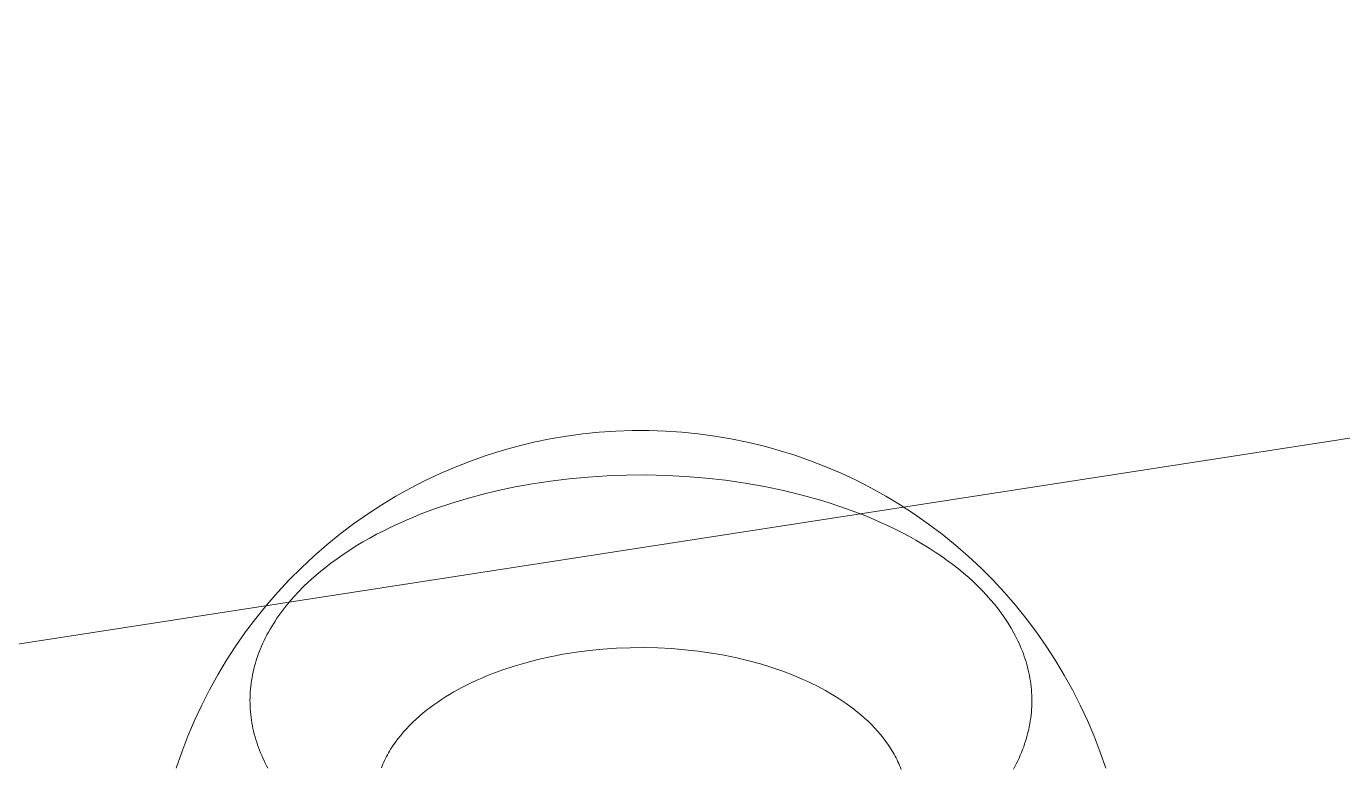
# Model space of a CAD drawing. Header units: inches. Extents: x -4 to 200, y 0 to 129.
# Drawn here: x 179.026 to 179.617, y 92.751 to 93.084 of the extents above; entities that cross this region are included whole.
import ezdxf

# ---------------------------------------------------------------- set-up
doc = ezdxf.new("R2010")
doc.units = ezdxf.units.IN
doc.layers.add('ZANO_R', color=7, linetype='Continuous', lineweight=0)

msp = doc.modelspace()

# ---------------------------------------------------------------- linework, layer by layer
at = {"layer": 'ZANO_R'}
for p, q in [((172.14549, 91.74316), (180.81552, 93.08441)), ((179.27598, 92.90137), (179.28337, 92.90213)), ((179.28337, 92.90213), (179.29078, 92.90264)), ((179.29078, 92.90264), (179.2982, 92.90289)), ((179.2982, 92.90289), (179.30562, 92.9029)), ((179.30562, 92.9029), (179.31304, 92.90265)), ((179.31304, 92.90265), (179.32045, 92.90216)), ((179.32045, 92.90216), (179.32784, 92.90141)), ((179.24682, 92.89586), (179.25404, 92.8976)), ((179.25404, 92.8976), (179.26131, 92.89911)), ((179.26131, 92.89911), (179.26863, 92.90036)), ((179.26863, 92.90036), (179.27598, 92.90137)), ((179.32784, 92.90141), (179.3352, 92.90041)), ((179.3352, 92.90041), (179.34252, 92.89917)), ((179.34252, 92.89917), (179.34979, 92.89768)), ((179.34979, 92.89768), (179.35701, 92.89594)), ((179.22558, 92.88917), (179.23259, 92.89164)), ((179.23259, 92.89164), (179.23967, 92.89387)), ((179.23967, 92.89387), (179.24682, 92.89586)), ((179.35701, 92.89594), (179.36417, 92.89396)), ((179.36417, 92.89396), (179.37125, 92.89174)), ((179.37125, 92.89174), (179.37826, 92.88929)), ((179.21185, 92.88352), (179.21867, 92.88646)), ((179.21867, 92.88646), (179.22558, 92.88917)), ((179.37826, 92.88929), (179.38518, 92.88659)), ((179.38518, 92.88659), (179.392, 92.88366)), ((179.19853, 92.87697), (179.20513, 92.88036)), ((179.20513, 92.88036), (179.21185, 92.88352)), ((179.25344, 92.87897), (179.24559, 92.87755)), ((179.26152, 92.88019), (179.25344, 92.87897)), ((179.2698, 92.88121), (179.26152, 92.88019)), ((179.27827, 92.882), (179.2698, 92.88121)), ((179.28688, 92.88255), (179.27827, 92.882)), ((179.29563, 92.88287), (179.28688, 92.88255)), ((179.30447, 92.88292), (179.29563, 92.88287)), ((179.31337, 92.88272), (179.30447, 92.88292)), ((179.32231, 92.88226), (179.31337, 92.88272)), ((179.33124, 92.88153), (179.32231, 92.88226)), ((179.34012, 92.88053), (179.33124, 92.88153)), ((179.34893, 92.87926), (179.34012, 92.88053)), ((179.35762, 92.87773), (179.34893, 92.87926)), ((179.392, 92.88366), (179.39872, 92.88051)), ((179.39872, 92.88051), (179.40533, 92.87713)), ((179.18568, 92.86952), (179.19204, 92.87335)), ((179.19204, 92.87335), (179.19853, 92.87697)), ((179.23063, 92.87416), (179.22355, 92.87223)), ((179.23798, 92.87594), (179.23063, 92.87416)), ((179.24559, 92.87755), (179.23798, 92.87594)), ((179.36617, 92.87594), (179.35762, 92.87773)), ((179.37453, 92.8739), (179.36617, 92.87594)), ((179.38268, 92.87162), (179.37453, 92.8739)), ((179.40533, 92.87713), (179.41202, 92.87341)), ((179.41202, 92.87341), (179.41858, 92.86946)), ((179.17926, 92.86535), (179.18568, 92.86952)), ((179.20975, 92.86779), (179.20296, 92.86524)), ((179.21663, 92.87012), (179.20975, 92.86779)), ((179.22355, 92.87223), (179.21663, 92.87012)), ((179.38667, 92.8704), (179.38268, 92.87162)), ((179.39058, 92.86912), (179.38667, 92.8704)), ((179.39444, 92.86778), (179.39058, 92.86912)), ((179.39821, 92.86639), (179.39444, 92.86778)), ((179.41858, 92.86946), (179.425, 92.86529)), ((179.16687, 92.85634), (179.17299, 92.86095)), ((179.17299, 92.86095), (179.17926, 92.86535)), ((179.19299, 92.861), (179.18973, 92.85947)), ((179.19628, 92.86247), (179.19299, 92.861)), ((179.1996, 92.86388), (179.19628, 92.86247)), ((179.20296, 92.86524), (179.1996, 92.86388)), ((179.40192, 92.86496), (179.39821, 92.86639)), ((179.40555, 92.86347), (179.40192, 92.86496)), ((179.40909, 92.86194), (179.40555, 92.86347)), ((179.41256, 92.86036), (179.40909, 92.86194)), ((179.425, 92.86529), (179.43127, 92.86089)), ((179.43127, 92.86089), (179.43738, 92.85628)), ((179.16092, 92.85152), (179.16687, 92.85634)), ((179.18336, 92.85626), (179.18025, 92.85457)), ((179.18652, 92.85789), (179.18336, 92.85626)), ((179.18973, 92.85947), (179.18652, 92.85789)), ((179.41593, 92.85874), (179.41256, 92.86036)), ((179.41923, 92.85708), (179.41593, 92.85874)), ((179.42243, 92.85538), (179.41923, 92.85708)), ((179.42554, 92.85365), (179.42243, 92.85538)), ((179.43738, 92.85628), (179.44332, 92.85145)), ((179.15514, 92.84649), (179.16092, 92.85152)), ((179.17124, 92.84918), (179.16837, 92.84727)), ((179.17418, 92.85102), (179.17124, 92.84918)), ((179.17719, 92.85282), (179.17418, 92.85102)), ((179.18025, 92.85457), (179.17719, 92.85282)), ((179.42856, 92.85188), (179.42554, 92.85365)), ((179.43149, 92.85009), (179.42856, 92.85188)), ((179.43432, 92.84826), (179.43149, 92.85009)), ((179.44332, 92.85145), (179.4491, 92.84643)), ((179.14954, 92.84127), (179.15514, 92.84649)), ((179.16283, 92.84332), (179.16018, 92.84128)), ((179.16556, 92.84532), (179.16283, 92.84332)), ((179.16837, 92.84727), (179.16556, 92.84532)), ((179.43706, 92.8464), (179.43432, 92.84826)), ((179.4397, 92.84453), (179.43706, 92.8464)), ((179.44225, 92.84263), (179.4397, 92.84453)), ((179.4491, 92.84643), (179.45469, 92.8412)), ((179.14413, 92.83585), (179.14954, 92.84127)), ((179.15511, 92.83704), (179.15271, 92.83486)), ((179.1576, 92.83918), (179.15511, 92.83704)), ((179.16018, 92.84128), (179.1576, 92.83918)), ((179.4447, 92.84071), (179.44225, 92.84263)), ((179.44705, 92.83877), (179.4447, 92.84071)), ((179.44931, 92.83681), (179.44705, 92.83877)), ((179.45469, 92.8412), (179.4601, 92.83579)), ((179.1389, 92.83025), (179.14413, 92.83585)), ((179.15039, 92.83264), (179.14818, 92.83038)), ((179.15271, 92.83486), (179.15039, 92.83264)), ((179.45147, 92.83485), (179.44931, 92.83681)), ((179.45354, 92.83287), (179.45147, 92.83485)), ((179.45551, 92.83088), (179.45354, 92.83287)), ((179.4601, 92.83579), (179.46532, 92.83018)), ((179.13388, 92.82447), (179.1389, 92.83025)), ((179.14403, 92.82574), (179.14211, 92.82337)), ((179.14605, 92.82808), (179.14403, 92.82574)), ((179.14818, 92.83038), (179.14605, 92.82808)), ((179.45738, 92.82888), (179.45551, 92.83088)), ((179.45916, 92.82688), (179.45738, 92.82888)), ((179.46087, 92.82486), (179.45916, 92.82688)), ((179.46532, 92.83018), (179.47034, 92.8244)), ((179.12906, 92.81851), (179.13388, 92.82447)), ((179.14029, 92.82097), (179.13858, 92.81854)), ((179.14211, 92.82337), (179.14029, 92.82097)), ((179.46251, 92.82279), (179.46087, 92.82486)), ((179.46408, 92.82069), (179.46251, 92.82279)), ((179.46558, 92.81855), (179.46408, 92.82069)), ((179.47034, 92.8244), (179.47515, 92.81845)), ((179.12445, 92.81239), (179.12906, 92.81851)), ((179.13548, 92.81361), (179.13477, 92.81236)), ((179.13621, 92.81485), (179.13548, 92.81361)), ((179.13697, 92.81609), (179.13621, 92.81485)), ((179.13776, 92.81732), (179.13697, 92.81609)), ((179.13858, 92.81854), (179.13776, 92.81732)), ((179.46701, 92.81637), (179.46558, 92.81855)), ((179.46837, 92.81416), (179.46701, 92.81637)), ((179.46964, 92.81191), (179.46837, 92.81416)), ((179.47515, 92.81845), (179.47975, 92.81233)), ((179.12006, 92.80612), (179.12445, 92.81239)), ((179.13283, 92.80859), (179.13224, 92.80732)), ((179.13345, 92.80985), (179.13283, 92.80859)), ((179.1341, 92.81111), (179.13345, 92.80985)), ((179.13477, 92.81236), (179.1341, 92.81111)), ((179.47024, 92.81077), (179.46964, 92.81191)), ((179.47083, 92.80962), (179.47024, 92.81077)), ((179.47139, 92.80847), (179.47083, 92.80962)), ((179.47193, 92.80731), (179.47139, 92.80847)), ((179.47975, 92.81233), (179.48414, 92.80606)), ((179.11589, 92.79969), (179.12006, 92.80612)), ((179.13016, 92.80222), (179.12971, 92.80094)), ((179.13063, 92.8035), (179.13016, 92.80222)), ((179.13114, 92.80478), (179.13063, 92.8035)), ((179.13167, 92.80605), (179.13114, 92.80478)), ((179.13224, 92.80732), (179.13167, 92.80605)), ((179.26134, 92.80127), (179.26709, 92.80238)), ((179.26709, 92.80238), (179.27296, 92.80333)), ((179.27296, 92.80333), (179.27895, 92.8041)), ((179.27895, 92.8041), (179.28502, 92.8047)), ((179.28502, 92.8047), (179.29115, 92.80512)), ((179.29115, 92.80512), (179.29731, 92.80535)), ((179.29731, 92.80535), (179.30349, 92.8054)), ((179.30349, 92.8054), (179.30966, 92.80527)), ((179.30966, 92.80527), (179.31579, 92.80495)), ((179.31579, 92.80495), (179.32187, 92.80445)), ((179.32187, 92.80445), (179.32785, 92.80378)), ((179.32785, 92.80378), (179.33373, 92.80294)), ((179.33373, 92.80294), (179.33949, 92.80194)), ((179.33949, 92.80194), (179.3451, 92.80078)), ((179.47245, 92.80614), (179.47193, 92.80731)), ((179.47295, 92.80496), (179.47245, 92.80614)), ((179.47343, 92.80377), (179.47295, 92.80496)), ((179.47388, 92.80258), (179.47343, 92.80377)), ((179.4743, 92.80138), (179.47388, 92.80258)), ((179.48414, 92.80606), (179.48831, 92.79964)), ((179.11195, 92.79313), (179.11589, 92.79969)), ((179.12821, 92.7958), (179.12791, 92.79451)), ((179.12854, 92.79709), (179.12821, 92.7958)), ((179.1289, 92.79837), (179.12854, 92.79709)), ((179.12929, 92.79966), (179.1289, 92.79837)), ((179.12971, 92.80094), (179.12929, 92.79966)), ((179.24001, 92.79536), (179.24506, 92.79704)), ((179.24506, 92.79704), (179.25031, 92.79859)), ((179.25031, 92.79859), (179.25574, 92.8)), ((179.25574, 92.8), (179.26134, 92.80127)), ((179.3451, 92.80078), (179.35055, 92.79947)), ((179.35055, 92.79947), (179.35581, 92.79803)), ((179.35581, 92.79803), (179.36089, 92.79647)), ((179.36089, 92.79647), (179.36577, 92.79478)), ((179.47471, 92.80018), (179.4743, 92.80138)), ((179.47509, 92.79896), (179.47471, 92.80018)), ((179.47544, 92.79775), (179.47509, 92.79896)), ((179.47577, 92.79652), (179.47544, 92.79775)), ((179.47608, 92.79529), (179.47577, 92.79652)), ((179.48831, 92.79964), (179.49225, 92.79307)), ((179.10824, 92.78643), (179.11195, 92.79313)), ((179.12717, 92.79064), (179.12698, 92.78935)), ((179.12739, 92.79193), (179.12717, 92.79064)), ((179.12763, 92.79322), (179.12739, 92.79193)), ((179.12791, 92.79451), (179.12763, 92.79322)), ((179.22402, 92.78864), (179.22614, 92.78967)), ((179.22614, 92.78967), (179.22831, 92.79068)), ((179.22831, 92.79068), (179.23054, 92.79166)), ((179.23054, 92.79166), (179.23282, 92.79263)), ((179.23282, 92.79263), (179.23517, 92.79357)), ((179.23517, 92.79357), (179.24001, 92.79536)), ((179.36577, 92.79478), (179.37043, 92.793)), ((179.37043, 92.793), (179.37487, 92.79112)), ((179.37487, 92.79112), (179.37701, 92.79015)), ((179.37701, 92.79015), (179.37909, 92.78915)), ((179.47636, 92.79405), (179.47608, 92.79529)), ((179.47661, 92.79281), (179.47636, 92.79405)), ((179.47684, 92.79157), (179.47661, 92.79281)), ((179.47704, 92.79031), (179.47684, 92.79157)), ((179.47722, 92.78906), (179.47704, 92.79031)), ((179.49225, 92.79307), (179.49595, 92.78638)), ((179.10476, 92.7796), (179.10824, 92.78643)), ((179.12652, 92.7842), (179.12648, 92.78292)), ((179.1266, 92.78549), (179.12652, 92.7842)), ((179.1267, 92.78677), (179.1266, 92.78549)), ((179.12683, 92.78806), (179.1267, 92.78677)), ((179.12698, 92.78935), (179.12683, 92.78806)), ((179.21433, 92.78323), (179.21615, 92.78434)), ((179.21615, 92.78434), (179.21803, 92.78544)), ((179.21803, 92.78544), (179.21997, 92.78652)), ((179.21997, 92.78652), (179.22197, 92.78759)), ((179.22197, 92.78759), (179.22402, 92.78864)), ((179.37909, 92.78915), (179.38112, 92.78815)), ((179.38112, 92.78815), (179.38309, 92.78712)), ((179.38309, 92.78712), (179.38501, 92.78607)), ((179.38501, 92.78607), (179.38692, 92.78498)), ((179.38692, 92.78498), (179.38879, 92.78387)), ((179.38879, 92.78387), (179.39064, 92.78271)), ((179.47736, 92.7878), (179.47722, 92.78906)), ((179.47749, 92.78653), (179.47736, 92.7878)), ((179.47758, 92.78527), (179.47749, 92.78653)), ((179.47765, 92.78399), (179.47758, 92.78527)), ((179.47769, 92.78272), (179.47765, 92.78399)), ((179.49595, 92.78638), (179.49943, 92.77955)), ((179.10152, 92.77266), (179.10476, 92.7796)), ((179.12648, 92.78292), (179.12646, 92.78164)), ((179.12646, 92.78164), (179.12648, 92.78036)), ((179.12648, 92.78036), (179.12651, 92.77909)), ((179.12651, 92.77909), (179.12658, 92.77782)), ((179.20576, 92.77722), (179.20741, 92.77849)), ((179.20741, 92.77849), (179.20909, 92.77972)), ((179.20909, 92.77972), (179.21081, 92.78092)), ((179.21081, 92.78092), (179.21256, 92.78209)), ((179.21256, 92.78209), (179.21433, 92.78323)), ((179.39064, 92.78271), (179.39246, 92.78153)), ((179.39246, 92.78153), (179.39424, 92.7803)), ((179.39424, 92.7803), (179.39599, 92.77905)), ((179.39599, 92.77905), (179.3977, 92.77776)), ((179.47757, 92.7776), (179.47764, 92.77888)), ((179.47764, 92.77888), (179.47768, 92.78016)), ((179.47768, 92.78016), (179.4777, 92.78144)), ((179.4777, 92.78144), (179.47769, 92.78272)), ((179.49943, 92.77955), (179.50266, 92.77261)), ((179.09853, 92.76561), (179.10152, 92.77266)), ((179.12658, 92.77782), (179.12668, 92.77655)), ((179.12668, 92.77655), (179.1268, 92.77528)), ((179.1268, 92.77528), (179.12695, 92.77402)), ((179.12695, 92.77402), (179.12712, 92.77277)), ((179.12712, 92.77277), (179.12732, 92.77152)), ((179.19958, 92.77184), (179.20106, 92.77323)), ((179.20106, 92.77323), (179.20259, 92.77459)), ((179.20259, 92.77459), (179.20415, 92.77592)), ((179.20415, 92.77592), (179.20576, 92.77722)), ((179.3977, 92.77776), (179.39937, 92.77644)), ((179.39937, 92.77644), (179.40099, 92.77509)), ((179.40099, 92.77509), (179.40257, 92.77371)), ((179.40257, 92.77371), (179.4041, 92.7723)), ((179.4041, 92.7723), (179.40558, 92.77085)), ((179.47677, 92.77115), (179.47699, 92.77244)), ((179.47699, 92.77244), (179.47718, 92.77373)), ((179.47718, 92.77373), (179.47734, 92.77502)), ((179.47734, 92.77502), (179.47746, 92.77631)), ((179.47746, 92.77631), (179.47757, 92.7776)), ((179.50266, 92.77261), (179.50565, 92.76557)), ((179.12732, 92.77152), (179.12755, 92.77027)), ((179.12755, 92.77027), (179.12781, 92.76903)), ((179.12781, 92.76903), (179.12809, 92.76779)), ((179.12809, 92.76779), (179.12839, 92.76656)), ((179.12839, 92.76656), (179.12872, 92.76534)), ((179.19416, 92.76597), (179.19543, 92.76748)), ((179.19543, 92.76748), (179.19676, 92.76896)), ((179.19676, 92.76896), (179.19815, 92.77041)), ((179.19815, 92.77041), (179.19958, 92.77184)), ((179.40558, 92.77085), (179.40701, 92.76938)), ((179.40701, 92.76938), (179.40838, 92.76788)), ((179.40838, 92.76788), (179.4097, 92.76635)), ((179.4097, 92.76635), (179.41095, 92.76479)), ((179.47562, 92.766), (179.47595, 92.76728)), ((179.47595, 92.76728), (179.47626, 92.76857)), ((179.47626, 92.76857), (179.47653, 92.76986)), ((179.47653, 92.76986), (179.47677, 92.77115)), ((179.09579, 92.75846), (179.09853, 92.76561)), ((179.12872, 92.76534), (179.12908, 92.76412)), ((179.12908, 92.76412), (179.12946, 92.76291)), ((179.12946, 92.76291), (179.12986, 92.7617)), ((179.12986, 92.7617), (179.13029, 92.7605)), ((179.13029, 92.7605), (179.13074, 92.75931)), ((179.18964, 92.75969), (179.19068, 92.7613)), ((179.19068, 92.7613), (179.19178, 92.76288)), ((179.19178, 92.76288), (179.19294, 92.76444)), ((179.19294, 92.76444), (179.19416, 92.76597)), ((179.41095, 92.76479), (179.41214, 92.76321)), ((179.41214, 92.76321), (179.41327, 92.76161)), ((179.41327, 92.76161), (179.41381, 92.7608)), ((179.41381, 92.7608), (179.41434, 92.75998)), ((179.47353, 92.75958), (179.47401, 92.76086)), ((179.47401, 92.76086), (179.47445, 92.76214)), ((179.47445, 92.76214), (179.47487, 92.76342)), ((179.47487, 92.76342), (179.47526, 92.76471)), ((179.47526, 92.76471), (179.47562, 92.766)), ((179.50565, 92.76557), (179.50839, 92.75842)), ((179.09329, 92.75122), (179.09579, 92.75846)), ((179.13074, 92.75931), (179.13121, 92.75812)), ((179.13121, 92.75812), (179.13171, 92.75695)), ((179.13171, 92.75695), (179.13223, 92.75578)), ((179.13223, 92.75578), (179.13277, 92.75461)), ((179.13277, 92.75461), (179.13333, 92.75346)), ((179.18654, 92.75389), (179.18693, 92.75473)), ((179.18693, 92.75473), (179.18734, 92.75557)), ((179.18734, 92.75557), (179.18777, 92.75641)), ((179.18777, 92.75641), (179.18821, 92.75723)), ((179.18821, 92.75723), (179.18867, 92.75806)), ((179.18867, 92.75806), (179.18915, 92.75887)), ((179.18915, 92.75887), (179.18964, 92.75969)), ((179.41434, 92.75998), (179.41484, 92.75916)), ((179.41484, 92.75916), (179.41533, 92.75833)), ((179.41533, 92.75833), (179.4158, 92.7575)), ((179.4158, 92.7575), (179.41626, 92.75666)), ((179.41626, 92.75666), (179.4167, 92.75582)), ((179.4167, 92.75582), (179.41711, 92.75497)), ((179.41711, 92.75497), (179.41751, 92.75412)), ((179.47071, 92.75323), (179.47133, 92.75449)), ((179.47133, 92.75449), (179.47193, 92.75576)), ((179.47193, 92.75576), (179.47249, 92.75703)), ((179.47249, 92.75703), (179.47302, 92.7583)), ((179.47302, 92.7583), (179.47353, 92.75958)), ((179.50839, 92.75842), (179.51088, 92.75118)), ((179.13333, 92.75346), (179.13392, 92.75231)), ((179.13392, 92.75231), (179.13452, 92.75118)), ((179.18548, 92.75134), (179.18581, 92.75219)), ((179.18581, 92.75219), (179.18617, 92.75304)), ((179.18617, 92.75304), (179.18654, 92.75389)), ((179.41751, 92.75412), (179.4179, 92.75327)), ((179.4179, 92.75327), (179.41826, 92.75241)), ((179.41826, 92.75241), (179.41861, 92.75155)), ((179.41861, 92.75155), (179.41893, 92.75068)), ((179.46939, 92.75072), (179.47007, 92.75197)), ((179.47007, 92.75197), (179.47071, 92.75323))]:
    msp.add_line(p, q, dxfattribs=at)

doc.saveas('drawing.dxf')
